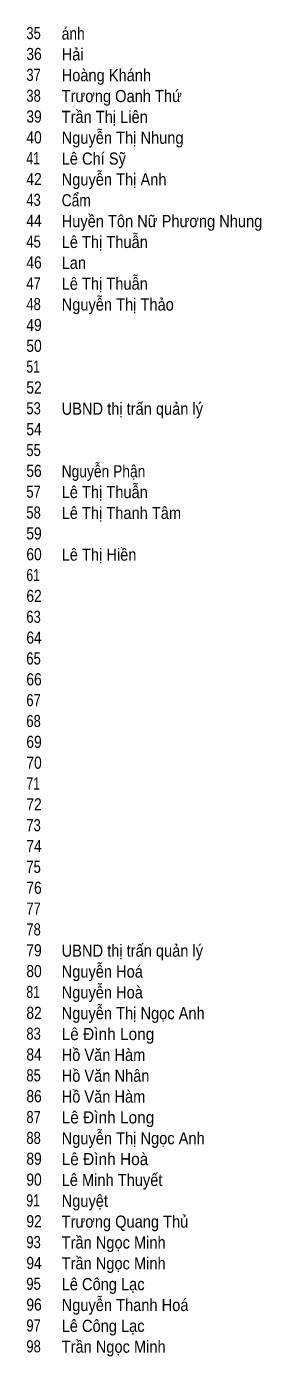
# Model space of a CAD drawing. Header units: metres. Extents: x 964 to 1219, y 878 to 1019.
# Drawn here: x 964.69 to 970.87, y 948.87 to 983.96 of the extents above; entities that cross this region are included whole.
import ezdxf

# ---------------------------------------------------------------- set-up
doc = ezdxf.new("R2010")
doc.units = ezdxf.units.M
doc.header["$LTSCALE"] = 0.13
doc.linetypes.add('DOTTED', pattern=[1.5, 0.3, -1.2])
doc.layers.add('4', color=7, linetype='DOTTED', lineweight=13)

msp = doc.modelspace()

# ---------------------------------------------------------------- texts
at = {"layer": '4'}
for s, width, p in [('35', 0.8, (964.68, 983.63)), ('ánh', 0.85, (965.61, 983.62)), ('36', 0.85, (964.68, 983.08)), ('Hải', 0.9, (965.61, 983.07)), ('37', 0.8, (964.68, 982.53)), ('Hoàng Khánh', 0.9, (965.61, 982.52)), ('38', 0.8, (964.68, 981.98)), ('Trương Oanh Thứ', 0.9, (965.61, 981.97)), ('39', 0.85, (964.68, 981.43)), ('Trần Thị Liên', 0.9, (965.61, 981.42)), ('40', 0.85, (964.68, 980.88)), ('Nguyễn Thị Nhung', 0.9, (965.61, 980.87)), ('41', 0.75, (964.68, 980.33)), ('Lê Chí Sỹ', 0.9, (965.61, 980.32)), ('42', 0.85, (964.68, 979.78)), ('Nguyễn Thị Anh', 0.9, (965.61, 979.77)), ('43', 0.8, (964.68, 979.23)), ('Cẩm', 0.85, (965.61, 979.22)), ('44', 0.85, (964.68, 978.68)), ('Huyền Tôn Nữ Phương Nhung', 0.9, (965.61, 978.67)), ('45', 0.8, (964.68, 978.13)), ('Lê Thị Thuẫn', 0.9, (965.61, 978.12)), ('46', 0.85, (964.68, 977.58)), ('Lan', 0.9, (965.61, 977.57)), ('47', 0.8, (964.68, 977.03)), ('Lê Thị Thuẫn', 0.9, (965.61, 977.02)), ('48', 0.8, (964.68, 976.48)), ('Nguyễn Thị Thảo', 0.9, (965.61, 976.47)), ('49', 0.85, (964.68, 975.93)), ('50', 0.85, (964.68, 975.38)), ('51', 0.75, (964.68, 974.83)), ('52', 0.85, (964.68, 974.28)), ('UBND thị trấn quản lý', 0.9, (965.61, 973.72)), ('53', 0.8, (964.68, 973.73)), ('54', 0.85, (964.68, 973.18)), ('55', 0.8, (964.68, 972.63)), ('56', 0.85, (964.68, 972.08)), ('Nguyễn Phận', 0.85, (965.61, 972.07)), ('57', 0.8, (964.68, 971.53)), ('Lê Thị Thuẫn', 0.9, (965.61, 971.52)), ('58', 0.8, (964.68, 970.98)), ('Lê Thị Thanh Tâm', 0.9, (965.61, 970.97)), ('59', 0.85, (964.68, 970.43)), ('Lê Thị Hiền', 0.9, (965.61, 969.87)), ('60', 0.85, (964.68, 969.88)), ('61', 0.75, (964.68, 969.33)), ('62', 0.85, (964.68, 968.78)), ('63', 0.8, (964.68, 968.23)), ('64', 0.85, (964.68, 967.68)), ('65', 0.8, (964.68, 967.13)), ('66', 0.85, (964.68, 966.58)), ('67', 0.8, (964.68, 966.03)), ('68', 0.8, (964.68, 965.48)), ('69', 0.85, (964.68, 964.93)), ('70', 0.85, (964.68, 964.38)), ('71', 0.75, (964.68, 963.83)), ('72', 0.85, (964.68, 963.28)), ('73', 0.8, (964.68, 962.73)), ('74', 0.85, (964.68, 962.18)), ('75', 0.8, (964.68, 961.63)), ('76', 0.85, (964.68, 961.08)), ('77', 0.8, (964.68, 960.53)), ('78', 0.8, (964.68, 959.98)), ('79', 0.85, (964.68, 959.43)), ('UBND thị trấn quản lý', 0.9, (965.61, 959.42)), ('80', 0.85, (964.68, 958.88)), ('Nguyễn Hoá', 0.9, (965.61, 958.87)), ('81', 0.75, (964.68, 958.33)), ('Nguyễn Hoà', 0.9, (965.61, 958.32)), ('82', 0.85, (964.68, 957.78)), ('Nguyễn Thị Ngọc Anh', 0.9, (965.61, 957.77)), ('83', 0.8, (964.68, 957.23)), ('Lê Đình Long', 0.95, (965.61, 957.22)), ('84', 0.85, (964.68, 956.68)), ('Hồ Văn Hàm', 0.9, (965.61, 956.67)), ('85', 0.8, (964.68, 956.13)), ('Hồ Văn Nhân', 0.9, (965.61, 956.12)), ('86', 0.85, (964.68, 955.58)), ('Hồ Văn Hàm', 0.9, (965.61, 955.57)), ('87', 0.8, (964.68, 955.03)), ('Lê Đình Long', 0.95, (965.61, 955.02)), ('88', 0.8, (964.68, 954.48)), ('Nguyễn Thị Ngọc Anh', 0.9, (965.61, 954.47)), ('89', 0.85, (964.68, 953.93)), ('Lê Đình Hoà', 0.95, (965.61, 953.92)), ('Lê Minh Thuyết', 0.9, (965.61, 953.37)), ('90', 0.85, (964.68, 953.38)), ('91', 0.75, (964.68, 952.83)), ('Nguyệt', 0.9, (965.61, 952.82)), ('92', 0.85, (964.68, 952.28)), ('Trương Quang Thủ', 0.9, (965.61, 952.27)), ('93', 0.8, (964.68, 951.73)), ('Trần Ngọc Minh', 0.9, (965.61, 951.72)), ('94', 0.85, (964.68, 951.18)), ('Trần Ngọc Minh', 0.9, (965.61, 951.17)), ('95', 0.8, (964.68, 950.63)), ('Lê Công Lạc', 0.9, (965.61, 950.62)), ('96', 0.85, (964.68, 950.08)), ('Nguyễn Thanh Hoá', 0.9, (965.61, 950.07)), ('97', 0.8, (964.68, 949.53)), ('Lê Công Lạc', 0.9, (965.61, 949.52)), ('98', 0.8, (964.68, 948.98)), ('Trần Ngọc Minh', 0.9, (965.61, 948.97))]:
    msp.add_text(s, height=0.32, dxfattribs=dict(at, width=width)).set_placement(p)

doc.saveas('drawing.dxf')
